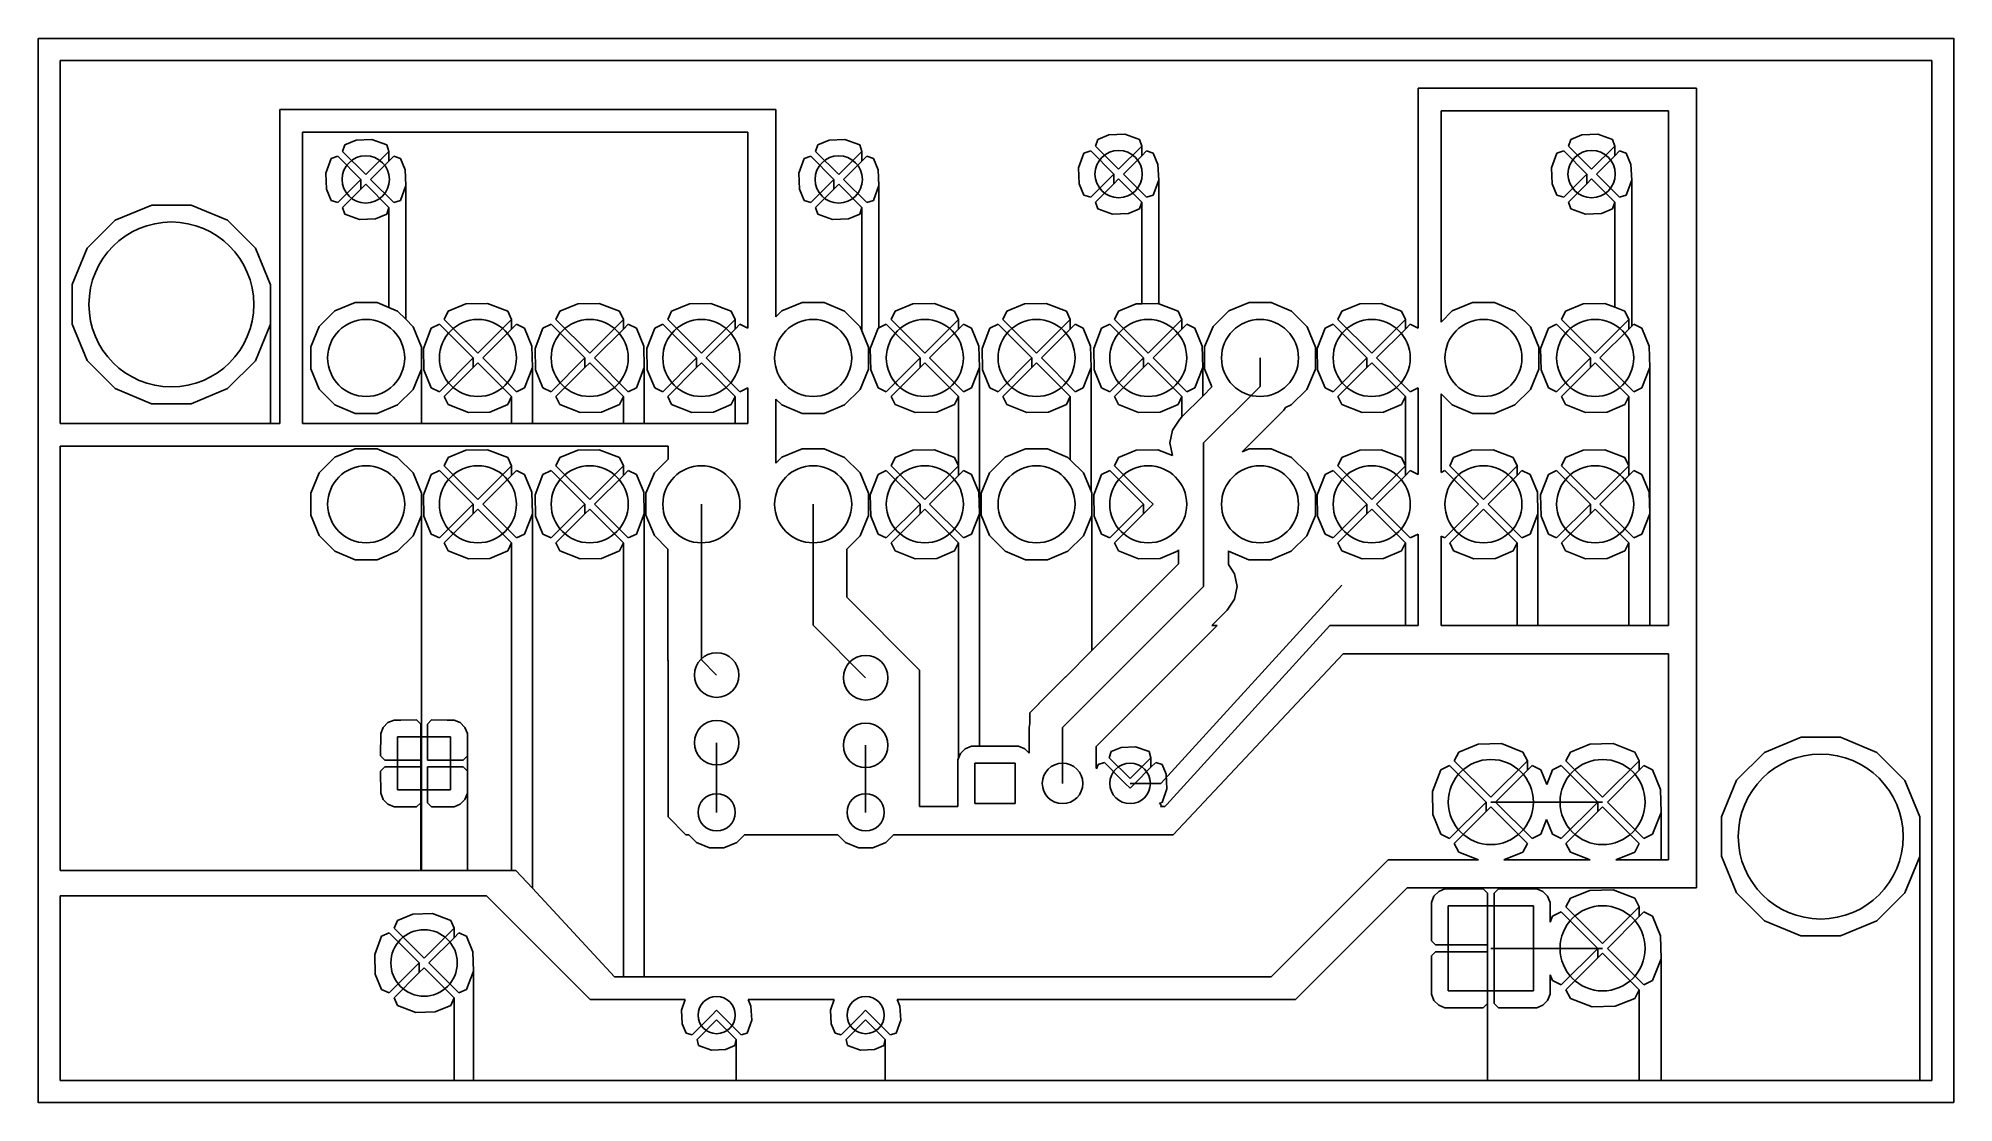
# Model space of a CAD drawing. Extents: x 39759 to 68105, y 30441 to 46191.
import ezdxf

# ---------------------------------------------------------------- set-up
doc = ezdxf.new("R2010")
doc.units = 0
doc.layers.add('BLACK', color=1, linetype='CONTINUOUS')

msp = doc.modelspace()

# ---------------------------------------------------------------- linework, layer by layer
at = {"layer": 'BLACK'}
for p, q in [((40546, 46190), (39759, 46190)), ((39759, 30441), (39759, 46189)), ((40546, 46190), (66924, 46190)), ((67318, 46190), (66924, 46190)), ((67318, 46190), (67712, 46190)), ((67712, 46190), (68105, 46190)), ((68105, 30443), (68105, 46191)), ((40084, 40492), (40084, 45865)), ((40084, 45865), (40546, 45865)), ((40546, 45865), (66924, 45865)), ((66924, 45865), (67318, 45865)), ((67318, 45865), (67712, 45865)), ((67712, 45865), (67780, 45865)), ((67780, 45865), (67780, 30767)), ((64297, 45452), (60181, 45452)), ((60181, 45452), (60181, 41903)), ((64297, 33620), (64297, 45452)), ((50675, 45137), (43331, 45137)), ((43331, 45137), (43331, 40492)), ((50675, 42069), (50675, 45137)), ((60518, 41992), (60518, 45116)), ((60518, 45116), (63882, 45116)), ((63882, 45116), (63882, 37500)), ((43667, 40492), (43667, 44801)), ((43667, 44801), (50260, 44801)), ((50260, 44801), (50260, 41904)), ((44295, 44616), (44262, 44517)), ((44262, 44517), (44605, 44174)), ((44461, 44685), (44295, 44616)), ((44696, 44696), (44461, 44685)), ((44605, 44174), (44948, 44517)), ((44915, 44616), (44696, 44696)), ((44948, 44517), (44915, 44616)), ((44948, 44375), (44948, 44517)), ((44948, 44517), (44948, 44375)), ((51295, 44616), (51262, 44517)), ((51262, 44517), (51605, 44174)), ((51461, 44685), (51295, 44616)), ((51696, 44696), (51461, 44685)), ((51605, 44174), (51948, 44517)), ((51915, 44616), (51696, 44696)), ((51948, 44517), (51915, 44616)), ((51948, 44375), (51948, 44517)), ((51948, 44517), (51948, 44375)), ((55333, 44525), (55234, 44492)), ((55676, 44182), (55333, 44525)), ((55437, 44695), (55404, 44596)), ((55404, 44596), (55747, 44253)), ((55603, 44764), (55437, 44695)), ((55838, 44775), (55603, 44764)), ((55747, 44253), (56090, 44596)), ((56057, 44695), (55838, 44775)), ((56090, 44596), (56057, 44695)), ((56090, 44454), (56090, 44596)), ((56090, 44596), (56090, 44454)), ((56161, 44525), (56090, 44454)), ((56260, 44492), (56161, 44525)), ((62333, 44525), (62234, 44492)), ((62676, 44182), (62333, 44525)), ((62437, 44695), (62404, 44596)), ((62404, 44596), (62747, 44253)), ((62603, 44764), (62437, 44695)), ((62838, 44775), (62603, 44764)), ((62747, 44253), (63090, 44596)), ((63057, 44695), (62838, 44775)), ((63090, 44596), (63057, 44695)), ((63090, 44454), (63090, 44596)), ((63090, 44596), (63090, 44454)), ((63161, 44525), (63090, 44454)), ((63260, 44492), (63161, 44525)), ((44092, 44413), (44012, 44194)), ((44191, 44446), (44092, 44413)), ((44534, 44103), (44191, 44446)), ((44948, 44375), (44676, 44103)), ((45019, 44446), (44948, 44375)), ((45118, 44413), (45019, 44446)), ((45187, 44247), (45118, 44413)), ((45198, 44012), (45187, 44247)), ((51092, 44413), (51012, 44194)), ((51191, 44446), (51092, 44413)), ((51534, 44103), (51191, 44446)), ((51948, 44375), (51676, 44103)), ((52019, 44446), (51948, 44375)), ((52118, 44413), (52019, 44446)), ((52187, 44247), (52118, 44413)), ((52198, 44012), (52187, 44247)), ((55234, 44492), (55154, 44273)), ((55154, 44273), (55165, 44038)), ((56090, 44454), (55818, 44182)), ((56329, 44326), (56260, 44492)), ((56340, 44091), (56329, 44326)), ((62234, 44492), (62154, 44273)), ((62154, 44273), (62165, 44038)), ((63090, 44454), (62818, 44182)), ((63329, 44326), (63260, 44492)), ((63340, 44091), (63329, 44326)), ((44012, 44194), (44023, 43959)), ((44023, 43959), (44092, 43793)), ((44191, 43760), (44534, 44103)), ((44534, 43961), (44262, 43689)), ((44534, 43961), (44534, 44103)), ((44534, 44103), (44534, 43961)), ((44605, 44032), (44534, 43961)), ((44948, 43689), (44605, 44032)), ((44676, 44103), (45019, 43760)), ((45118, 43793), (45198, 44012)), ((45198, 42033), (45198, 44012)), ((45198, 44012), (45198, 42033)), ((51012, 44194), (51023, 43959)), ((51023, 43959), (51092, 43793)), ((51191, 43760), (51534, 44103)), ((51534, 43961), (51262, 43689)), ((51534, 43961), (51534, 44103)), ((51534, 44103), (51534, 43961)), ((51605, 44032), (51534, 43961)), ((51948, 43689), (51605, 44032)), ((51676, 44103), (52019, 43760)), ((52118, 43793), (52198, 44012)), ((52198, 41907), (52198, 44012)), ((52198, 44012), (52198, 41907)), ((55165, 44038), (55234, 43872)), ((55333, 43839), (55676, 44182)), ((55676, 44040), (55404, 43768)), ((55676, 44040), (55676, 44182)), ((55676, 44182), (55676, 44040)), ((55747, 44111), (55676, 44040)), ((56090, 43768), (55747, 44111)), ((55818, 44182), (56161, 43839)), ((56260, 43872), (56340, 44091)), ((56340, 42263), (56340, 44091)), ((56340, 44091), (56340, 42263)), ((62165, 44038), (62234, 43872)), ((62333, 43839), (62676, 44182)), ((62676, 44040), (62404, 43768)), ((62676, 44040), (62676, 44182)), ((62676, 44182), (62676, 44040)), ((62747, 44111), (62676, 44040)), ((63090, 43768), (62747, 44111)), ((62818, 44182), (63161, 43839)), ((63260, 43872), (63340, 44091)), ((63340, 41931), (63340, 44091)), ((63340, 44091), (63340, 41931)), ((41437, 43722), (40897, 43499)), ((42021, 43722), (41437, 43722)), ((42561, 43498), (42021, 43722)), ((44092, 43793), (44191, 43760)), ((44262, 43689), (44295, 43590)), ((44915, 43590), (44948, 43689)), ((44948, 42209), (44948, 43689)), ((44948, 43689), (44948, 42209)), ((45019, 43760), (45118, 43793)), ((51092, 43793), (51191, 43760)), ((51262, 43689), (51295, 43590)), ((51915, 43590), (51948, 43689)), ((51948, 41861), (51948, 43689)), ((51948, 43689), (51948, 41861)), ((52019, 43760), (52118, 43793)), ((55234, 43872), (55333, 43839)), ((55404, 43768), (55437, 43669)), ((55437, 43669), (55656, 43589)), ((55891, 43600), (56057, 43669)), ((56057, 43669), (56090, 43768)), ((56090, 42263), (56090, 43768)), ((56090, 43768), (56090, 42263)), ((56161, 43839), (56260, 43872)), ((62234, 43872), (62333, 43839)), ((62404, 43768), (62437, 43669)), ((62437, 43669), (62656, 43589)), ((62891, 43600), (63057, 43669)), ((63057, 43669), (63090, 43768)), ((63090, 42211), (63090, 43768)), ((63090, 43768), (63090, 42211)), ((63161, 43839), (63260, 43872)), ((40897, 43499), (40483, 43086)), ((42974, 43084), (42561, 43498)), ((44295, 43590), (44514, 43510)), ((44514, 43510), (44749, 43521)), ((44749, 43521), (44915, 43590)), ((51295, 43590), (51514, 43510)), ((51514, 43510), (51749, 43521)), ((51749, 43521), (51915, 43590)), ((55656, 43589), (55891, 43600)), ((62656, 43589), (62891, 43600)), ((40483, 43086), (40259, 42546)), ((43197, 42544), (42974, 43084)), ((40259, 42546), (40259, 41962)), ((43197, 41960), (43197, 42544)), ((44449, 42281), (44148, 42157)), ((44775, 42281), (44449, 42281)), ((44948, 42209), (44775, 42281)), ((46088, 42261), (45824, 42152)), ((46407, 42268), (46088, 42261)), ((46706, 42152), (46407, 42268)), ((47742, 42261), (47478, 42152)), ((48061, 42268), (47742, 42261)), ((48360, 42152), (48061, 42268)), ((49395, 42261), (49131, 42152)), ((49714, 42268), (49395, 42261)), ((50013, 42152), (49714, 42268)), ((51064, 42281), (50763, 42157)), ((51390, 42281), (51064, 42281)), ((51691, 42155), (51390, 42281)), ((52702, 42261), (52438, 42152)), ((53021, 42268), (52702, 42261)), ((53320, 42152), (53021, 42268)), ((54355, 42261), (54091, 42152)), ((54674, 42268), (54355, 42261)), ((54973, 42152), (54674, 42268)), ((56008, 42261), (55744, 42152)), ((56090, 42263), (56008, 42261)), ((56327, 42268), (56090, 42263)), ((56340, 42263), (56327, 42268)), ((56626, 42152), (56340, 42263)), ((57677, 42281), (57376, 42157)), ((58003, 42281), (57677, 42281)), ((58304, 42155), (58003, 42281)), ((59315, 42261), (59051, 42152)), ((59634, 42268), (59315, 42261)), ((59933, 42152), (59634, 42268)), ((60984, 42281), (60683, 42157)), ((61310, 42281), (60984, 42281)), ((61611, 42155), (61310, 42281)), ((62622, 42261), (62358, 42152)), ((62941, 42268), (62622, 42261)), ((63090, 42211), (62941, 42268)), ((40259, 41962), (40482, 41422)), ((42973, 41420), (43197, 41960)), ((43197, 40492), (43197, 41960)), ((43197, 41960), (43197, 40492)), ((44148, 42157), (43917, 41926)), ((45076, 42155), (44948, 42209)), ((45198, 42033), (45076, 42155)), ((45307, 41924), (45198, 42033)), ((45695, 41960), (45574, 41902)), ((46194, 41461), (45695, 41960)), ((45824, 42152), (45766, 42031)), ((45766, 42031), (46265, 41532)), ((46265, 41532), (46764, 42031)), ((46764, 42031), (46706, 42152)), ((46764, 41889), (46764, 42031)), ((46764, 42031), (46764, 41889)), ((46835, 41960), (46764, 41889)), ((46956, 41902), (46835, 41960)), ((47349, 41960), (47228, 41902)), ((47848, 41461), (47349, 41960)), ((47478, 42152), (47420, 42031)), ((47420, 42031), (47919, 41532)), ((47919, 41532), (48418, 42031)), ((48418, 42031), (48360, 42152)), ((48418, 41889), (48418, 42031)), ((48418, 42031), (48418, 41889)), ((48489, 41960), (48418, 41889)), ((48610, 41902), (48489, 41960)), ((49002, 41960), (48881, 41902)), ((49501, 41461), (49002, 41960)), ((49131, 42152), (49073, 42031)), ((49073, 42031), (49572, 41532)), ((49572, 41532), (50071, 42031)), ((50071, 42031), (50013, 42152)), ((50071, 41889), (50071, 42031)), ((50071, 42031), (50071, 41889)), ((50142, 41960), (50071, 41889)), ((50260, 41904), (50142, 41960)), ((50763, 42157), (50675, 42069)), ((51922, 41924), (51691, 42155)), ((52309, 41960), (52198, 41907)), ((52808, 41461), (52309, 41960)), ((52438, 42152), (52380, 42031)), ((52380, 42031), (52879, 41532)), ((52879, 41532), (53378, 42031)), ((53378, 42031), (53320, 42152)), ((53378, 41889), (53378, 42031)), ((53378, 42031), (53378, 41889)), ((53449, 41960), (53378, 41889)), ((53570, 41902), (53449, 41960)), ((53962, 41960), (53841, 41902)), ((54461, 41461), (53962, 41960)), ((54091, 42152), (54033, 42031)), ((54033, 42031), (54532, 41532)), ((54532, 41532), (55031, 42031)), ((55031, 42031), (54973, 42152)), ((55031, 41889), (55031, 42031)), ((55031, 42031), (55031, 41889)), ((55102, 41960), (55031, 41889)), ((55223, 41902), (55102, 41960)), ((55615, 41960), (55494, 41902)), ((56114, 41461), (55615, 41960)), ((55744, 42152), (55686, 42031)), ((55686, 42031), (56185, 41532)), ((56185, 41532), (56684, 42031)), ((56684, 42031), (56626, 42152)), ((56684, 41889), (56684, 42031)), ((56684, 42031), (56684, 41889)), ((56755, 41960), (56684, 41889)), ((56876, 41902), (56755, 41960)), ((57376, 42157), (57145, 41926)), ((58535, 41924), (58304, 42155)), ((58922, 41960), (58801, 41902)), ((59421, 41461), (58922, 41960)), ((59051, 42152), (58993, 42031)), ((58993, 42031), (59492, 41532)), ((59492, 41532), (59991, 42031)), ((59991, 42031), (59933, 42152)), ((59991, 41889), (59991, 42031)), ((59991, 42031), (59991, 41889)), ((60062, 41960), (59991, 41889)), ((60181, 41903), (60062, 41960)), ((60683, 42157), (60518, 41992)), ((61842, 41924), (61611, 42155)), ((62229, 41960), (62108, 41902)), ((62728, 41461), (62229, 41960)), ((62358, 42152), (62300, 42031)), ((62300, 42031), (62799, 41532)), ((62799, 41532), (63298, 42031)), ((63240, 42152), (63090, 42211)), ((63298, 42031), (63240, 42152)), ((63298, 41889), (63298, 42031)), ((63298, 42031), (63298, 41889)), ((63369, 41960), (63340, 41931)), ((63490, 41902), (63369, 41960)), ((43917, 41926), (43791, 41625)), ((45431, 41623), (45307, 41924)), ((45574, 41902), (45458, 41603)), ((46764, 41889), (46336, 41461)), ((47065, 41638), (46956, 41902)), ((47228, 41902), (47112, 41603)), ((48418, 41889), (47990, 41461)), ((48719, 41638), (48610, 41902)), ((48881, 41902), (48765, 41603)), ((50071, 41889), (49643, 41461)), ((51948, 41861), (51922, 41924)), ((52046, 41623), (51948, 41861)), ((52188, 41902), (52072, 41603)), ((52198, 41907), (52188, 41902)), ((53378, 41889), (52950, 41461)), ((53679, 41638), (53570, 41902)), ((53841, 41902), (53725, 41603)), ((55031, 41889), (54603, 41461)), ((55332, 41638), (55223, 41902)), ((55494, 41902), (55378, 41603)), ((56684, 41889), (56256, 41461)), ((56985, 41638), (56876, 41902)), ((57145, 41926), (57019, 41625)), ((58659, 41623), (58535, 41924)), ((58801, 41902), (58685, 41603)), ((59991, 41889), (59563, 41461)), ((61966, 41623), (61842, 41924)), ((62108, 41902), (61992, 41603)), ((63298, 41889), (62870, 41461)), ((63340, 41931), (63298, 41889)), ((63599, 41638), (63490, 41902)), ((40482, 41422), (40895, 41008)), ((42559, 41007), (42973, 41420)), ((43791, 41625), (43791, 41299)), ((45431, 41297), (45431, 41623)), ((45458, 41603), (45465, 41284)), ((45695, 40962), (46194, 41461)), ((46194, 41319), (46194, 41461)), ((46194, 41461), (46194, 41319)), ((46265, 41390), (46194, 41319)), ((46764, 40891), (46265, 41390)), ((46336, 41461), (46835, 40962)), ((47072, 41319), (47065, 41638)), ((47112, 41603), (47119, 41284)), ((47349, 40962), (47848, 41461)), ((47848, 41319), (47848, 41461)), ((47848, 41461), (47848, 41319)), ((47919, 41390), (47848, 41319)), ((48418, 40891), (47919, 41390)), ((47990, 41461), (48489, 40962)), ((48726, 41319), (48719, 41638)), ((48765, 41603), (48772, 41284)), ((49002, 40962), (49501, 41461)), ((49501, 41319), (49501, 41461)), ((49501, 41461), (49501, 41319)), ((49572, 41390), (49501, 41319)), ((50071, 40891), (49572, 41390)), ((49643, 41461), (50142, 40962)), ((52046, 41297), (52046, 41623)), ((52072, 41603), (52079, 41284)), ((52309, 40962), (52808, 41461)), ((52808, 41319), (52808, 41461)), ((52808, 41461), (52808, 41319)), ((52879, 41390), (52808, 41319)), ((53378, 40891), (52879, 41390)), ((52950, 41461), (53449, 40962)), ((53686, 41319), (53679, 41638)), ((53725, 41603), (53732, 41284)), ((53962, 40962), (54461, 41461)), ((54461, 41319), (54461, 41461)), ((54461, 41461), (54461, 41319)), ((54532, 41390), (54461, 41319)), ((55031, 40891), (54532, 41390)), ((54603, 41461), (55102, 40962)), ((55339, 41319), (55332, 41638)), ((55378, 41603), (55385, 41284)), ((55615, 40962), (56114, 41461)), ((56114, 41319), (56114, 41461)), ((56114, 41461), (56114, 41319)), ((56185, 41390), (56114, 41319)), ((56684, 40891), (56185, 41390)), ((56256, 41461), (56755, 40962)), ((56992, 41319), (56985, 41638)), ((57019, 41625), (57019, 41299)), ((57839, 41041), (57839, 41461)), ((58659, 41297), (58659, 41623)), ((58685, 41603), (58692, 41284)), ((58922, 40962), (59421, 41461)), ((59421, 41319), (59421, 41461)), ((59421, 41461), (59421, 41319)), ((59492, 41390), (59421, 41319)), ((59991, 40891), (59492, 41390)), ((59563, 41461), (60062, 40962)), ((61966, 41297), (61966, 41623)), ((61992, 41603), (61999, 41284)), ((62229, 40962), (62728, 41461)), ((62728, 41319), (62728, 41461)), ((62728, 41461), (62728, 41319)), ((62799, 41390), (62728, 41319)), ((63298, 40891), (62799, 41390)), ((62870, 41461), (63369, 40962)), ((63606, 41319), (63599, 41638)), ((43791, 41299), (43915, 40998)), ((45305, 40996), (45431, 41297)), ((45431, 40492), (45431, 41297)), ((45431, 41297), (45431, 40492)), ((45465, 41284), (45574, 41020)), ((46194, 41319), (45766, 40891)), ((46956, 41020), (47072, 41319)), ((47072, 40492), (47072, 41319)), ((47072, 41319), (47072, 40492)), ((47119, 41284), (47228, 41020)), ((47848, 41319), (47420, 40891)), ((48610, 41020), (48726, 41319)), ((48726, 40492), (48726, 41319)), ((48726, 41319), (48726, 40492)), ((48772, 41284), (48881, 41020)), ((49501, 41319), (49073, 40891)), ((51920, 40996), (52046, 41297)), ((52079, 41284), (52188, 41020)), ((52808, 41319), (52380, 40891)), ((53570, 41020), (53686, 41319)), ((53686, 39154), (53686, 41319)), ((53686, 41319), (53686, 39154)), ((53732, 41284), (53841, 41020)), ((54461, 41319), (54033, 40891)), ((55223, 41020), (55339, 41319)), ((55339, 39490), (55339, 41319)), ((55339, 41319), (55339, 39490)), ((55385, 41284), (55494, 41020)), ((56114, 41319), (55686, 40891)), ((56876, 41020), (56992, 41319)), ((56992, 40897), (56992, 41319)), ((56992, 41319), (56992, 40897)), ((57019, 41299), (57128, 41033)), ((58533, 40996), (58659, 41297)), ((58692, 41284), (58801, 41020)), ((59421, 41319), (58993, 40891)), ((61840, 40996), (61966, 41297)), ((61999, 41284), (62108, 41020)), ((62728, 41319), (62300, 40891)), ((63490, 41020), (63606, 41319)), ((63606, 39154), (63606, 41319)), ((63606, 41319), (63606, 39154)), ((40895, 41008), (41435, 40784)), ((42019, 40784), (42559, 41007)), ((43915, 40998), (44146, 40767)), ((45074, 40765), (45305, 40996)), ((45574, 41020), (45695, 40962)), ((45766, 40891), (45824, 40770)), ((46706, 40770), (46764, 40891)), ((46764, 40492), (46764, 40891)), ((46764, 40891), (46764, 40492)), ((46835, 40962), (46956, 41020)), ((47228, 41020), (47349, 40962)), ((47420, 40891), (47478, 40770)), ((48360, 40770), (48418, 40891)), ((48418, 40492), (48418, 40891)), ((48418, 40891), (48418, 40492)), ((48489, 40962), (48610, 41020)), ((48881, 41020), (49002, 40962)), ((49073, 40891), (49131, 40770)), ((50013, 40770), (50071, 40891)), ((50071, 40492), (50071, 40891)), ((50071, 40891), (50071, 40492)), ((50142, 40962), (50260, 41019)), ((50260, 41019), (50260, 40492)), ((50675, 39904), (50675, 40853)), ((50675, 40853), (50761, 40767)), ((51689, 40765), (51920, 40996)), ((52188, 41020), (52309, 40962)), ((52380, 40891), (52438, 40770)), ((53320, 40770), (53378, 40891)), ((53378, 39866), (53378, 40891)), ((53378, 40891), (53378, 39866)), ((53449, 40962), (53570, 41020)), ((53841, 41020), (53962, 40962)), ((54033, 40891), (54091, 40770)), ((54973, 40770), (55031, 40891)), ((55031, 39956), (55031, 40891)), ((55031, 40891), (55031, 39956)), ((55102, 40962), (55223, 41020)), ((55494, 41020), (55615, 40962)), ((55686, 40891), (55744, 40770)), ((56626, 40770), (56684, 40891)), ((56992, 40897), (56684, 40589)), ((56684, 40589), (56684, 40891)), ((56684, 40891), (56684, 40589)), ((56755, 40962), (56876, 41020)), ((57128, 41033), (56992, 40897)), ((57839, 41041), (57003, 40205)), ((58302, 40765), (58533, 40996)), ((58801, 41020), (58922, 40962)), ((58993, 40891), (59051, 40770)), ((59933, 40770), (59991, 40891)), ((59991, 39866), (59991, 40891)), ((59991, 40891), (59991, 39866)), ((60062, 40962), (60181, 41020)), ((60181, 41020), (60181, 39738)), ((60518, 39768), (60518, 40930)), ((60518, 40930), (60681, 40767)), ((61609, 40765), (61840, 40996)), ((62108, 41020), (62229, 40962)), ((62300, 40891), (62358, 40770)), ((63240, 40770), (63298, 40891)), ((63298, 39866), (63298, 40891)), ((63298, 40891), (63298, 39866)), ((63369, 40962), (63490, 41020)), ((41435, 40784), (42019, 40784)), ((44146, 40767), (44447, 40641)), ((44447, 40641), (44773, 40641)), ((44773, 40641), (45074, 40765)), ((45824, 40770), (46123, 40654)), ((46123, 40654), (46442, 40661)), ((46442, 40661), (46706, 40770)), ((47478, 40770), (47777, 40654)), ((47777, 40654), (48096, 40661)), ((48096, 40661), (48360, 40770)), ((49131, 40770), (49430, 40654)), ((49430, 40654), (49749, 40661)), ((49749, 40661), (50013, 40770)), ((50761, 40767), (51062, 40641)), ((51062, 40641), (51388, 40641)), ((51388, 40641), (51689, 40765)), ((52438, 40770), (52737, 40654)), ((52737, 40654), (53056, 40661)), ((53056, 40661), (53320, 40770)), ((54091, 40770), (54390, 40654)), ((54390, 40654), (54709, 40661)), ((54709, 40661), (54973, 40770)), ((55744, 40770), (56043, 40654)), ((56043, 40654), (56362, 40661)), ((56362, 40661), (56626, 40770)), ((56652, 40556), (56545, 40395)), ((56684, 40589), (56652, 40556)), ((57573, 40074), (58190, 40690)), ((58190, 40690), (58216, 40730)), ((58216, 40730), (58302, 40765)), ((59051, 40770), (59350, 40654)), ((59350, 40654), (59669, 40661)), ((59669, 40661), (59933, 40770)), ((60681, 40767), (60982, 40641)), ((60982, 40641), (61308, 40641)), ((61308, 40641), (61609, 40765)), ((62358, 40770), (62657, 40654)), ((62657, 40654), (62976, 40661)), ((62976, 40661), (63240, 40770)), ((43197, 40492), (40084, 40492)), ((43331, 40492), (43197, 40492)), ((45431, 40492), (43667, 40492)), ((46764, 40492), (45431, 40492)), ((47072, 40492), (46764, 40492)), ((48418, 40492), (47072, 40492)), ((48726, 40492), (48418, 40492)), ((50071, 40492), (48726, 40492)), ((50260, 40492), (50071, 40492)), ((56545, 40395), (56507, 40205)), ((40084, 33878), (40084, 40155)), ((40084, 40155), (49079, 40155)), ((44148, 39992), (43917, 39761)), ((44449, 40116), (44148, 39992)), ((44775, 40116), (44449, 40116)), ((45076, 39990), (44775, 40116)), ((45307, 39759), (45076, 39990)), ((45824, 39987), (45766, 39866)), ((46088, 40096), (45824, 39987)), ((46407, 40103), (46088, 40096)), ((46706, 39987), (46407, 40103)), ((46764, 39866), (46706, 39987)), ((47478, 39987), (47420, 39866)), ((47742, 40096), (47478, 39987)), ((48061, 40103), (47742, 40096)), ((48360, 39987), (48061, 40103)), ((48418, 39866), (48360, 39987)), ((49079, 40155), (49079, 39962)), ((50763, 39992), (50675, 39904)), ((51064, 40116), (50763, 39992)), ((51390, 40116), (51064, 40116)), ((51691, 39990), (51390, 40116)), ((51922, 39759), (51691, 39990)), ((52438, 39987), (52380, 39866)), ((52702, 40096), (52438, 39987)), ((53021, 40103), (52702, 40096)), ((53320, 39987), (53021, 40103)), ((53378, 39866), (53320, 39987)), ((54069, 39992), (53838, 39761)), ((54370, 40116), (54069, 39992)), ((54696, 40116), (54370, 40116)), ((54997, 39990), (54696, 40116)), ((55031, 39956), (54997, 39990)), ((55744, 39987), (55686, 39866)), ((56008, 40096), (55744, 39987)), ((56327, 40103), (56008, 40096)), ((56544, 40019), (56327, 40103)), ((56507, 40205), (56544, 40019)), ((57003, 40205), (57003, 38080)), ((57677, 40116), (57573, 40074)), ((58003, 40116), (57677, 40116)), ((58304, 39990), (58003, 40116)), ((58535, 39759), (58304, 39990)), ((59051, 39987), (58993, 39866)), ((59315, 40096), (59051, 39987)), ((59634, 40103), (59315, 40096)), ((59933, 39987), (59634, 40103)), ((59991, 39866), (59933, 39987)), ((60705, 39987), (60647, 39866)), ((60969, 40096), (60705, 39987)), ((61288, 40103), (60969, 40096)), ((61587, 39987), (61288, 40103)), ((61645, 39866), (61587, 39987)), ((62358, 39987), (62300, 39866)), ((62622, 40096), (62358, 39987)), ((62941, 40103), (62622, 40096)), ((63240, 39987), (62941, 40103)), ((63298, 39866), (63240, 39987)), ((43917, 39761), (43791, 39460)), ((45431, 39458), (45307, 39759)), ((45574, 39737), (45458, 39438)), ((45695, 39795), (45574, 39737)), ((46194, 39296), (45695, 39795)), ((45766, 39866), (46265, 39367)), ((46265, 39367), (46764, 39866)), ((46764, 39724), (46336, 39296)), ((46764, 39724), (46764, 39866)), ((46764, 39866), (46764, 39724)), ((46835, 39795), (46764, 39724)), ((46956, 39737), (46835, 39795)), ((47065, 39473), (46956, 39737)), ((47228, 39737), (47112, 39438)), ((47349, 39795), (47228, 39737)), ((47848, 39296), (47349, 39795)), ((47420, 39866), (47919, 39367)), ((47919, 39367), (48418, 39866)), ((48418, 39724), (47990, 39296)), ((48418, 39724), (48418, 39866)), ((48418, 39866), (48418, 39724)), ((48489, 39795), (48418, 39724)), ((48610, 39737), (48489, 39795)), ((48719, 39473), (48610, 39737)), ((48878, 39761), (48752, 39460)), ((49079, 39962), (48878, 39761)), ((52046, 39458), (51922, 39759)), ((52188, 39737), (52072, 39438)), ((52309, 39795), (52188, 39737)), ((52808, 39296), (52309, 39795)), ((52380, 39866), (52879, 39367)), ((52879, 39367), (53378, 39866)), ((53378, 39724), (52950, 39296)), ((53378, 39724), (53378, 39866)), ((53378, 39866), (53378, 39724)), ((53449, 39795), (53378, 39724)), ((53570, 39737), (53449, 39795)), ((53679, 39473), (53570, 39737)), ((53838, 39761), (53712, 39460)), ((55228, 39759), (55031, 39956)), ((55339, 39490), (55228, 39759)), ((55494, 39737), (55378, 39438)), ((55615, 39795), (55494, 39737)), ((56114, 39296), (55615, 39795)), ((55686, 39866), (56150, 39402)), ((58659, 39458), (58535, 39759)), ((58801, 39737), (58685, 39438)), ((58922, 39795), (58801, 39737)), ((59421, 39296), (58922, 39795)), ((58993, 39866), (59492, 39367)), ((59492, 39367), (59991, 39866)), ((59991, 39724), (59563, 39296)), ((59991, 39724), (59991, 39866)), ((59991, 39866), (59991, 39724)), ((60062, 39795), (59991, 39724)), ((60181, 39738), (60062, 39795)), ((60576, 39795), (60518, 39768)), ((61075, 39296), (60576, 39795)), ((60647, 39866), (61146, 39367)), ((61146, 39367), (61645, 39866)), ((61645, 39724), (61217, 39296)), ((61645, 39724), (61645, 39866)), ((61645, 39866), (61645, 39724)), ((61716, 39795), (61645, 39724)), ((61837, 39737), (61716, 39795)), ((61946, 39473), (61837, 39737)), ((62108, 39737), (61992, 39438)), ((62229, 39795), (62108, 39737)), ((62728, 39296), (62229, 39795)), ((62300, 39866), (62799, 39367)), ((62799, 39367), (63298, 39866)), ((63298, 39724), (62870, 39296)), ((63298, 39724), (63298, 39866)), ((63298, 39866), (63298, 39724)), ((63369, 39795), (63298, 39724)), ((63490, 39737), (63369, 39795)), ((63599, 39473), (63490, 39737)), ((43791, 39460), (43791, 39134)), ((45431, 39132), (45431, 39458)), ((45458, 39438), (45465, 39119)), ((47072, 39154), (47065, 39473)), ((47112, 39438), (47119, 39119)), ((48726, 39154), (48719, 39473)), ((48752, 39460), (48752, 39134)), ((52046, 39132), (52046, 39458)), ((52072, 39438), (52079, 39119)), ((53686, 39154), (53679, 39473)), ((53712, 39460), (53712, 39134)), ((55352, 39458), (55339, 39490)), ((55352, 39132), (55352, 39458)), ((55378, 39438), (55385, 39119)), ((56150, 39402), (56185, 39367)), ((58659, 39132), (58659, 39458)), ((58685, 39438), (58692, 39119)), ((61953, 39154), (61946, 39473)), ((61992, 39438), (61999, 39119)), ((63606, 39154), (63599, 39473)), ((43791, 39134), (43915, 38833)), ((45305, 38831), (45431, 39132)), ((45431, 33878), (45431, 39132)), ((45431, 39132), (45431, 33878)), ((45465, 39119), (45574, 38855)), ((45695, 38797), (46194, 39296)), ((46194, 39154), (45766, 38726)), ((46194, 39154), (46194, 39296)), ((46194, 39296), (46194, 39154)), ((46265, 39225), (46194, 39154)), ((46764, 38726), (46265, 39225)), ((46336, 39296), (46835, 38797)), ((46956, 38855), (47072, 39154)), ((47072, 33615), (47072, 39154)), ((47072, 39154), (47072, 33615)), ((47119, 39119), (47228, 38855)), ((47349, 38797), (47848, 39296)), ((47848, 39154), (47420, 38726)), ((47848, 39154), (47848, 39296)), ((47848, 39296), (47848, 39154)), ((47919, 39225), (47848, 39154)), ((48418, 38726), (47919, 39225)), ((47990, 39296), (48489, 38797)), ((48610, 38855), (48726, 39154)), ((48726, 32303), (48726, 39154)), ((48726, 39154), (48726, 32303)), ((48752, 39134), (48876, 38833)), ((49572, 39296), (49572, 36994)), ((51226, 39296), (51226, 37506)), ((51920, 38831), (52046, 39132)), ((52079, 39119), (52188, 38855)), ((52309, 38797), (52808, 39296)), ((52808, 39154), (52380, 38726)), ((52808, 39154), (52808, 39296)), ((52808, 39296), (52808, 39154)), ((52879, 39225), (52808, 39154)), ((53378, 38726), (52879, 39225)), ((52950, 39296), (53449, 38797)), ((53570, 38855), (53686, 39154)), ((53686, 35715), (53686, 39154)), ((53686, 39154), (53686, 35715)), ((53712, 39134), (53836, 38833)), ((55226, 38831), (55352, 39132)), ((55352, 37131), (55352, 39132)), ((55352, 39132), (55352, 37131)), ((55385, 39119), (55494, 38855)), ((55615, 38797), (56114, 39296)), ((56114, 39154), (55686, 38726)), ((56114, 39154), (56114, 39296)), ((56114, 39296), (56114, 39154)), ((56150, 39190), (56114, 39154)), ((56185, 39225), (56150, 39190)), ((56185, 39367), (56256, 39296)), ((56256, 39296), (56185, 39225)), ((58533, 38831), (58659, 39132)), ((58692, 39119), (58801, 38855)), ((58922, 38797), (59421, 39296)), ((59421, 39154), (58993, 38726)), ((59421, 39154), (59421, 39296)), ((59421, 39296), (59421, 39154)), ((59492, 39225), (59421, 39154)), ((59991, 38726), (59492, 39225)), ((59563, 39296), (60062, 38797)), ((60576, 38797), (61075, 39296)), ((61146, 39225), (60647, 38726)), ((61645, 38726), (61146, 39225)), ((61217, 39296), (61716, 38797)), ((61837, 38855), (61953, 39154)), ((61953, 37500), (61953, 39154)), ((61953, 39154), (61953, 37500)), ((61999, 39119), (62108, 38855)), ((62229, 38797), (62728, 39296)), ((62728, 39154), (62300, 38726)), ((62728, 39154), (62728, 39296)), ((62728, 39296), (62728, 39154)), ((62799, 39225), (62728, 39154)), ((63298, 38726), (62799, 39225)), ((62870, 39296), (63369, 38797)), ((63490, 38855), (63606, 39154)), ((63606, 37500), (63606, 39154)), ((63606, 39154), (63606, 37500)), ((45574, 38855), (45695, 38797)), ((46835, 38797), (46956, 38855)), ((47228, 38855), (47349, 38797)), ((48489, 38797), (48610, 38855)), ((52188, 38855), (52309, 38797)), ((53449, 38797), (53570, 38855)), ((55494, 38855), (55615, 38797)), ((58801, 38855), (58922, 38797)), ((60062, 38797), (60181, 38855)), ((60181, 38855), (60181, 37500)), ((61716, 38797), (61837, 38855)), ((62108, 38855), (62229, 38797)), ((63369, 38797), (63490, 38855)), ((43915, 38833), (44146, 38602)), ((44146, 38602), (44447, 38476)), ((44773, 38476), (45074, 38600)), ((45074, 38600), (45305, 38831)), ((45766, 38726), (45824, 38605)), ((45824, 38605), (46123, 38489)), ((46442, 38496), (46706, 38605)), ((46706, 38605), (46764, 38726)), ((46764, 33878), (46764, 38726)), ((46764, 38726), (46764, 33878)), ((47420, 38726), (47478, 38605)), ((47478, 38605), (47777, 38489)), ((48096, 38496), (48360, 38605)), ((48360, 38605), (48418, 38726)), ((48418, 32303), (48418, 38726)), ((48418, 38726), (48418, 32303)), ((48876, 38833), (49076, 38633)), ((49076, 38633), (49076, 36994)), ((51722, 38633), (51920, 38831)), ((51722, 37920), (51722, 38633)), ((52380, 38726), (52438, 38605)), ((52438, 38605), (52737, 38489)), ((53056, 38496), (53320, 38605)), ((53320, 38605), (53378, 38726)), ((53378, 35540), (53378, 38726)), ((53378, 38726), (53378, 35540)), ((53836, 38833), (54067, 38602)), ((54067, 38602), (54368, 38476)), ((54694, 38476), (54995, 38600)), ((54995, 38600), (55226, 38831)), ((55686, 38726), (55744, 38605)), ((55744, 38605), (56043, 38489)), ((56362, 38496), (56626, 38605)), ((56626, 38605), (56635, 38624)), ((56635, 38624), (56635, 38414)), ((57371, 38406), (57371, 38605)), ((57371, 38605), (57374, 38602)), ((57374, 38602), (57675, 38476)), ((58001, 38476), (58302, 38600)), ((58302, 38600), (58533, 38831)), ((58993, 38726), (59051, 38605)), ((59051, 38605), (59350, 38489)), ((59669, 38496), (59933, 38605)), ((59933, 38605), (59991, 38726)), ((59991, 37500), (59991, 38726)), ((59991, 38726), (59991, 37500)), ((60518, 37500), (60518, 38825)), ((60518, 38825), (60576, 38797)), ((60647, 38726), (60705, 38605)), ((60705, 38605), (61004, 38489)), ((61323, 38496), (61587, 38605)), ((61587, 38605), (61645, 38726)), ((61645, 37500), (61645, 38726)), ((61645, 38726), (61645, 37500)), ((62300, 38726), (62358, 38605)), ((62358, 38605), (62657, 38489)), ((62976, 38496), (63240, 38605)), ((63240, 38605), (63298, 38726)), ((63298, 37500), (63298, 38726)), ((63298, 38726), (63298, 37500)), ((44447, 38476), (44773, 38476)), ((46123, 38489), (46442, 38496)), ((47777, 38489), (48096, 38496)), ((52737, 38489), (53056, 38496)), ((54368, 38476), (54694, 38476)), ((56635, 38414), (55352, 37131)), ((56043, 38489), (56362, 38496)), ((57461, 38269), (57371, 38406)), ((57499, 38080), (57461, 38269)), ((57675, 38476), (58001, 38476)), ((59350, 38489), (59669, 38496)), ((61004, 38489), (61323, 38496)), ((62657, 38489), (62976, 38496)), ((57003, 38080), (55310, 36387)), ((56373, 35166), (59050, 38099)), ((57461, 37890), (57499, 38080)), ((52801, 36841), (51722, 37920)), ((57125, 37500), (57354, 37729)), ((57354, 37729), (57461, 37890)), ((51226, 37506), (52003, 36729)), ((55413, 35710), (57203, 37500)), ((58871, 37500), (56460, 34855)), ((57203, 37500), (57125, 37500)), ((59991, 37500), (58871, 37500)), ((60181, 37500), (59991, 37500)), ((61645, 37500), (60518, 37500)), ((61953, 37500), (61645, 37500)), ((63298, 37500), (61953, 37500)), ((63606, 37500), (63298, 37500)), ((63882, 37500), (63606, 37500)), ((49076, 36994), (49079, 36979)), ((49079, 36979), (49079, 34673)), ((49572, 36994), (49798, 36768)), ((55352, 37131), (54959, 36738)), ((56553, 34407), (59072, 37085)), ((59072, 37085), (63882, 37085)), ((63882, 37085), (63882, 34035)), ((52801, 34822), (52801, 36841)), ((54957, 36736), (54568, 36347)), ((54959, 36738), (54957, 36736)), ((54564, 36343), (54433, 36211)), ((54566, 36345), (54564, 36343)), ((54568, 36347), (54566, 36345)), ((54917, 35994), (55310, 36387)), ((44934, 36065), (44864, 35995)), ((45025, 36103), (44934, 36065)), ((45124, 36103), (45025, 36103)), ((45356, 36104), (45124, 36103)), ((45418, 36042), (45356, 36104)), ((45418, 35511), (45418, 36042)), ((45580, 36104), (45518, 36042)), ((45518, 36042), (45518, 35511)), ((45812, 36103), (45580, 36104)), ((45911, 36103), (45812, 36103)), ((46002, 36065), (45911, 36103)), ((46072, 35995), (46002, 36065)), ((54433, 36054), (54421, 35994)), ((54433, 36211), (54433, 36054)), ((44826, 35903), (44825, 35573)), ((44864, 35995), (44826, 35903)), ((45861, 35854), (45075, 35854)), ((45075, 35854), (45075, 35068)), ((45861, 35068), (45861, 35854)), ((46110, 35903), (46072, 35995)), ((46111, 35573), (46110, 35903)), ((49798, 35768), (49798, 34737)), ((52003, 35729), (52003, 34737)), ((54421, 35994), (54421, 35614)), ((54917, 35166), (54917, 35994)), ((61068, 35748), (60780, 35630)), ((61411, 35755), (61068, 35748)), ((61730, 35630), (61411, 35755)), ((62722, 35748), (62434, 35630)), ((63065, 35755), (62722, 35748)), ((63384, 35630), (63065, 35755)), ((65846, 35848), (65306, 35625)), ((66430, 35848), (65846, 35848)), ((66970, 35624), (66430, 35848)), ((44825, 35573), (44887, 35511)), ((44887, 35511), (45418, 35511)), ((45418, 35411), (45418, 35511)), ((45418, 35511), (45418, 35411)), ((45518, 35511), (46049, 35511)), ((46049, 35511), (46111, 35573)), ((46111, 35349), (46111, 35573)), ((46111, 35573), (46111, 35349)), ((53378, 35540), (53368, 35516)), ((53368, 35516), (53368, 35417)), ((53406, 35607), (53378, 35540)), ((53476, 35677), (53406, 35607)), ((53568, 35715), (53476, 35677)), ((53686, 35715), (53568, 35715)), ((53617, 35466), (53617, 34866)), ((54217, 35466), (53617, 35466)), ((54168, 35715), (53686, 35715)), ((54267, 35715), (54168, 35715)), ((54217, 34866), (54217, 35466)), ((54358, 35677), (54267, 35715)), ((54421, 35614), (54358, 35677)), ((55413, 35403), (55413, 35710)), ((55445, 35447), (55421, 35382)), ((55539, 35474), (55445, 35447)), ((55811, 35201), (55539, 35474)), ((55636, 35638), (55609, 35544)), ((55609, 35544), (55917, 35237)), ((55783, 35698), (55636, 35638)), ((55996, 35709), (55783, 35698)), ((55917, 35237), (56225, 35544)), ((56198, 35638), (55996, 35709)), ((56225, 35544), (56198, 35638)), ((56225, 35404), (56225, 35544)), ((56225, 35544), (56225, 35404)), ((56295, 35474), (56225, 35404)), ((56389, 35447), (56295, 35474)), ((56449, 35300), (56389, 35447)), ((60780, 35630), (60713, 35502)), ((60713, 35502), (61255, 34961)), ((61255, 34961), (61797, 35502)), ((61797, 35502), (61730, 35630)), ((61797, 35362), (61797, 35502)), ((61797, 35502), (61797, 35362)), ((62434, 35630), (62367, 35502)), ((62367, 35502), (62909, 34961)), ((62909, 34961), (63451, 35502)), ((63451, 35502), (63384, 35630)), ((63451, 35362), (63451, 35502)), ((63451, 35502), (63451, 35362)), ((65306, 35625), (64892, 35212)), ((67383, 35210), (66970, 35624)), ((44887, 35411), (44825, 35349)), ((44825, 35349), (44826, 35019)), ((45418, 35411), (44887, 35411)), ((45418, 34880), (45418, 35411)), ((46049, 35411), (45518, 35411)), ((45518, 35411), (45518, 34880)), ((46111, 35349), (46049, 35411)), ((46110, 35019), (46111, 35349)), ((46111, 33878), (46111, 35349)), ((46111, 35349), (46111, 33878)), ((53368, 35417), (53368, 34822)), ((55421, 35382), (55413, 35403)), ((55846, 35166), (55811, 35201)), ((55917, 35095), (55846, 35166)), ((55917, 35166), (56373, 35166)), ((55988, 35166), (55917, 35095)), ((56225, 35404), (55988, 35166)), ((56460, 35087), (56449, 35300)), ((60515, 35365), (60390, 35046)), ((60643, 35432), (60515, 35365)), ((61184, 34890), (60643, 35432)), ((61797, 35362), (61326, 34890)), ((61867, 35432), (61797, 35362)), ((61995, 35365), (61867, 35432)), ((62083, 35148), (61995, 35365)), ((62169, 35365), (62083, 35148)), ((62297, 35432), (62169, 35365)), ((62838, 34890), (62297, 35432)), ((63451, 35362), (62980, 34890)), ((63521, 35432), (63451, 35362)), ((63649, 35365), (63521, 35432)), ((63767, 35077), (63649, 35365)), ((64892, 35212), (64668, 34672)), ((67606, 34670), (67383, 35210)), ((44826, 35019), (44864, 34927)), ((44864, 34927), (44934, 34857)), ((45075, 35068), (45861, 35068)), ((45356, 34818), (45418, 34880)), ((45418, 33878), (45418, 34880)), ((45418, 34880), (45418, 33878)), ((45518, 34880), (45580, 34818)), ((46002, 34857), (46072, 34927)), ((46072, 34927), (46110, 35019)), ((53617, 34866), (54217, 34866)), ((56350, 34874), (56389, 34885)), ((56383, 34841), (56350, 34874)), ((56389, 34885), (56460, 35087)), ((60390, 35046), (60397, 34703)), ((60643, 34348), (61184, 34890)), ((61184, 34749), (61184, 34890)), ((61184, 34890), (61184, 34749)), ((61255, 34890), (62909, 34890)), ((61326, 34890), (61867, 34348)), ((62297, 34348), (62838, 34890)), ((62838, 34749), (62838, 34890)), ((62838, 34890), (62838, 34749)), ((62980, 34890), (63521, 34348)), ((63774, 34734), (63767, 35077)), ((44934, 34857), (45025, 34819)), ((45025, 34819), (45124, 34819)), ((45124, 34819), (45356, 34818)), ((45580, 34818), (45812, 34819)), ((45812, 34819), (45911, 34819)), ((45911, 34819), (46002, 34857)), ((49079, 34673), (49344, 34407)), ((53368, 34822), (52801, 34822)), ((56364, 34822), (56383, 34841)), ((56430, 34822), (56364, 34822)), ((56460, 34855), (56430, 34822)), ((60397, 34703), (60515, 34415)), ((61184, 34749), (60713, 34278)), ((61255, 34819), (61184, 34749)), ((61797, 34278), (61255, 34819)), ((61995, 34415), (62080, 34633)), ((62080, 34633), (62169, 34415)), ((62838, 34749), (62367, 34278)), ((62909, 34819), (62838, 34749)), ((63451, 34278), (62909, 34819)), ((63649, 34415), (63774, 34734)), ((63774, 34035), (63774, 34734)), ((63774, 34734), (63774, 34035)), ((64668, 34672), (64668, 34088)), ((67606, 34086), (67606, 34670)), ((49344, 34407), (49385, 34407)), ((49385, 34407), (49500, 34292)), ((50095, 34292), (50210, 34407)), ((50210, 34407), (51590, 34407)), ((51590, 34407), (51705, 34292)), ((52300, 34292), (52415, 34407)), ((52415, 34407), (56553, 34407)), ((60515, 34415), (60643, 34348)), ((61867, 34348), (61995, 34415)), ((62169, 34415), (62297, 34348)), ((63521, 34348), (63649, 34415)), ((49500, 34292), (49693, 34212)), ((49693, 34212), (49902, 34212)), ((49902, 34212), (50095, 34292)), ((51705, 34292), (51898, 34212)), ((51898, 34212), (52107, 34212)), ((52107, 34212), (52300, 34292)), ((59738, 34035), (58006, 32303)), ((61073, 34035), (59738, 34035)), ((60713, 34278), (60780, 34150)), ((60780, 34150), (61073, 34035)), ((61449, 34035), (61730, 34150)), ((62727, 34035), (61449, 34035)), ((61730, 34150), (61797, 34278)), ((62367, 34278), (62434, 34150)), ((62434, 34150), (62727, 34035)), ((63103, 34035), (63384, 34150)), ((63774, 34035), (63103, 34035)), ((63384, 34150), (63451, 34278)), ((63882, 34035), (63774, 34035)), ((64668, 34088), (64891, 33548)), ((67382, 33546), (67606, 34086)), ((67606, 30767), (67606, 34086)), ((67606, 34086), (67606, 30767)), ((45418, 33878), (40084, 33878)), ((45431, 33878), (45418, 33878)), ((46111, 33878), (45431, 33878)), ((46764, 33878), (46111, 33878)), ((46828, 33878), (46764, 33878)), ((47072, 33615), (46828, 33878)), ((40084, 30767), (40084, 33502)), ((40084, 33502), (46392, 33502)), ((46392, 33502), (47927, 31966)), ((48285, 32303), (47072, 33615)), ((58363, 31966), (60016, 33620)), ((60016, 33620), (64297, 33620)), ((60414, 33496), (60376, 33405)), ((60484, 33566), (60414, 33496)), ((60576, 33604), (60484, 33566)), ((61143, 33605), (60576, 33604)), ((61205, 33543), (61143, 33605)), ((61205, 32775), (61205, 33543)), ((61367, 33605), (61305, 33543)), ((61305, 33543), (61305, 32825)), ((61934, 33604), (61367, 33605)), ((62026, 33566), (61934, 33604)), ((62096, 33496), (62026, 33566)), ((62134, 33405), (62096, 33496)), ((62434, 33465), (62367, 33337)), ((62722, 33583), (62434, 33465)), ((63065, 33590), (62722, 33583)), ((63384, 33465), (63065, 33590)), ((63451, 33337), (63384, 33465)), ((64891, 33548), (65304, 33134)), ((66968, 33133), (67382, 33546)), ((45303, 33232), (45073, 33137)), ((45592, 33240), (45303, 33232)), ((45863, 33137), (45592, 33240)), ((60376, 33306), (60375, 32837)), ((60376, 33405), (60376, 33306)), ((60625, 33355), (60625, 32095)), ((61885, 33355), (60625, 33355)), ((61885, 32095), (61885, 33355)), ((62134, 33306), (62134, 33405)), ((62134, 33112), (62134, 33306)), ((62169, 33200), (62134, 33112)), ((62297, 33267), (62169, 33200)), ((62838, 32725), (62297, 33267)), ((62367, 33337), (62909, 32796)), ((62909, 32796), (63451, 33337)), ((63451, 33197), (62980, 32725)), ((63451, 33197), (63451, 33337)), ((63451, 33337), (63451, 33197)), ((63521, 33267), (63451, 33197)), ((63649, 33200), (63521, 33267)), ((63767, 32912), (63649, 33200)), ((44840, 32904), (44737, 32633)), ((44953, 32953), (44840, 32904)), ((45397, 32509), (44953, 32953)), ((45073, 33137), (45024, 33024)), ((45024, 33024), (45468, 32580)), ((45468, 32580), (45912, 33024)), ((45912, 32882), (45539, 32509)), ((45912, 33024), (45863, 33137)), ((45912, 32882), (45912, 33024)), ((45912, 33024), (45912, 32882)), ((45983, 32953), (45912, 32882)), ((46096, 32904), (45983, 32953)), ((46191, 32674), (46096, 32904)), ((63774, 32569), (63767, 32912)), ((65304, 33134), (65844, 32910)), ((65844, 32910), (66428, 32910)), ((66428, 32910), (66968, 33133)), ((44737, 32633), (44745, 32344)), ((46199, 32385), (46191, 32674)), ((60375, 32837), (60437, 32775)), ((60437, 32675), (60375, 32613)), ((60375, 32613), (60376, 32144)), ((60437, 32775), (61205, 32775)), ((61205, 32675), (60437, 32675)), ((61205, 32675), (61205, 32775)), ((61205, 32775), (61205, 32675)), ((61205, 31907), (61205, 32675)), ((61255, 32725), (62909, 32725)), ((61305, 32825), (61305, 32775)), ((61305, 32775), (61305, 32675)), ((61305, 32675), (61305, 32625)), ((61305, 32625), (61305, 31907)), ((62297, 32183), (62838, 32725)), ((62838, 32584), (62838, 32725)), ((62838, 32725), (62838, 32584)), ((62909, 32654), (62838, 32584)), ((63451, 32113), (62909, 32654)), ((62980, 32725), (63521, 32183)), ((44745, 32344), (44840, 32114)), ((44953, 32065), (45397, 32509)), ((45397, 32367), (45024, 31994)), ((45397, 32367), (45397, 32509)), ((45397, 32509), (45397, 32367)), ((45468, 32438), (45397, 32367)), ((45912, 31994), (45468, 32438)), ((45539, 32509), (45983, 32065)), ((46096, 32114), (46199, 32385)), ((46199, 30767), (46199, 32385)), ((46199, 32385), (46199, 30767)), ((62134, 32144), (62134, 32335)), ((62134, 32335), (62169, 32250)), ((62838, 32584), (62367, 32113)), ((63649, 32250), (63774, 32569)), ((63774, 30767), (63774, 32569)), ((63774, 32569), (63774, 30767)), ((44840, 32114), (44953, 32065)), ((45983, 32065), (46096, 32114)), ((48418, 32303), (48285, 32303)), ((48726, 32303), (48418, 32303)), ((58006, 32303), (48726, 32303)), ((60376, 32144), (60376, 32045)), ((60376, 32045), (60414, 31954)), ((60625, 32095), (61885, 32095)), ((62096, 31954), (62134, 32045)), ((62134, 32045), (62134, 32144)), ((62169, 32250), (62297, 32183)), ((62367, 32113), (62434, 31985)), ((63384, 31985), (63451, 32113)), ((63451, 30767), (63451, 32113)), ((63451, 32113), (63451, 30767)), ((63521, 32183), (63649, 32250)), ((45024, 31994), (45073, 31881)), ((45073, 31881), (45344, 31778)), ((45344, 31778), (45633, 31786)), ((45633, 31786), (45863, 31881)), ((45863, 31881), (45912, 31994)), ((45912, 30767), (45912, 31994)), ((45912, 31994), (45912, 30767)), ((47927, 31966), (49332, 31966)), ((49332, 31966), (49279, 31811)), ((49279, 31811), (49290, 31607)), ((49727, 31737), (49798, 31808)), ((49798, 31808), (49869, 31737)), ((50306, 31867), (50265, 31966)), ((50265, 31966), (51537, 31966)), ((50317, 31663), (50306, 31867)), ((51537, 31966), (51484, 31811)), ((51484, 31811), (51495, 31607)), ((51932, 31737), (52003, 31808)), ((52003, 31808), (52074, 31737)), ((52511, 31867), (52470, 31966)), ((52470, 31966), (58363, 31966)), ((52522, 31663), (52511, 31867)), ((60414, 31954), (60484, 31884)), ((60484, 31884), (60576, 31846)), ((60576, 31846), (61143, 31845)), ((61143, 31845), (61205, 31907)), ((61205, 30767), (61205, 31907)), ((61205, 31907), (61205, 30767)), ((61305, 31907), (61367, 31845)), ((61367, 31845), (61934, 31846)), ((61934, 31846), (62026, 31884)), ((62026, 31884), (62096, 31954)), ((62434, 31985), (62753, 31860)), ((62753, 31860), (63096, 31867)), ((63096, 31867), (63384, 31985)), ((49290, 31607), (49346, 31470)), ((49346, 31470), (49437, 31447)), ((49437, 31447), (49692, 31702)), ((49798, 31666), (49508, 31376)), ((49692, 31702), (49727, 31737)), ((50088, 31376), (49798, 31666)), ((49869, 31737), (49904, 31702)), ((49904, 31702), (50159, 31447)), ((50159, 31447), (50250, 31470)), ((50250, 31470), (50317, 31663)), ((51495, 31607), (51551, 31470)), ((51551, 31470), (51642, 31447)), ((51642, 31447), (51897, 31702)), ((52003, 31666), (51713, 31376)), ((51897, 31702), (51932, 31737)), ((52293, 31376), (52003, 31666)), ((52074, 31737), (52109, 31702)), ((52109, 31702), (52364, 31447)), ((52364, 31447), (52455, 31470)), ((52455, 31470), (52522, 31663)), ((49508, 31376), (49531, 31285)), ((49531, 31285), (49724, 31218)), ((49724, 31218), (49928, 31229)), ((49928, 31229), (50065, 31285)), ((50065, 31285), (50088, 31376)), ((50088, 30767), (50088, 31376)), ((50088, 31376), (50088, 30767)), ((51713, 31376), (51736, 31285)), ((51736, 31285), (51929, 31218)), ((51929, 31218), (52133, 31229)), ((52133, 31229), (52270, 31285)), ((52270, 31285), (52293, 31376)), ((52293, 30767), (52293, 31376)), ((52293, 31376), (52293, 30767)), ((45912, 30767), (40084, 30767)), ((46199, 30767), (45912, 30767)), ((50088, 30767), (46199, 30767)), ((52293, 30767), (50088, 30767)), ((61205, 30767), (52293, 30767)), ((63451, 30767), (61205, 30767)), ((63774, 30767), (63451, 30767)), ((67606, 30767), (63774, 30767)), ((67780, 30767), (67606, 30767)), ((39759, 30442), (68105, 30442))]:
    msp.add_line(p, q, dxfattribs=at)
for centre, radius in [((55747, 44182), 350), ((62747, 44182), 350), ((44605, 44103), 350), ((51605, 44103), 350), ((41728, 42253), 1220), ((44611, 41461), 570), ((46265, 41461), 570), ((47919, 41461), 570), ((49572, 41461), 570), ((51226, 41461), 570), ((52879, 41461), 570), ((54532, 41461), 570), ((56185, 41461), 570), ((57839, 41461), 570), ((59492, 41461), 570), ((61146, 41461), 570), ((62799, 41461), 570), ((44611, 39296), 570), ((46265, 39296), 570), ((47919, 39296), 570), ((49572, 39296), 570), ((51226, 39296), 570), ((52879, 39296), 570), ((54532, 39296), 570), ((56185, 39296), 570), ((57839, 39296), 570), ((59492, 39296), 570), ((61146, 39296), 570), ((62799, 39296), 570), ((49798, 36768), 330), ((52003, 36729), 330), ((49798, 35768), 330), ((52003, 35729), 330), ((54917, 35166), 300), ((55917, 35166), 300), ((61255, 34890), 630), ((62909, 34890), 630), ((66137, 34379), 1220), ((49798, 34737), 275), ((52003, 34737), 275), ((62909, 32725), 630), ((45468, 32509), 492), ((49798, 31737), 275), ((52003, 31737), 275)]:
    msp.add_circle(centre, radius, dxfattribs=at)

doc.saveas('drawing.dxf')
